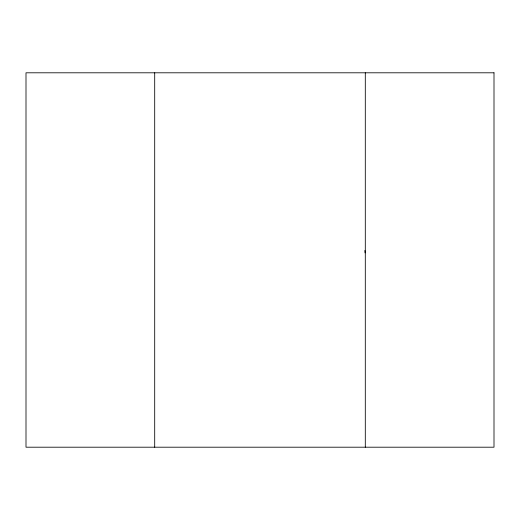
<?xml version="1.0" encoding="UTF-8"?>
<svg xmlns="http://www.w3.org/2000/svg" width="520" height="520" viewBox="0 0 520 520"><rect width="100%" height="100%" fill="white"/><g stroke="black" fill="none" stroke-linecap="round" stroke-linejoin="round"><path stroke-width="0.78" d="M365.3 72.8L365.3 447.2M154.7 72.8L154.7 447.2M364.871 250.491A105.3 105.3 0 0 1 365.06 252.895M494 72.8L26 72.8L26 447.2L494 447.2L494 72.8"/></g></svg>
